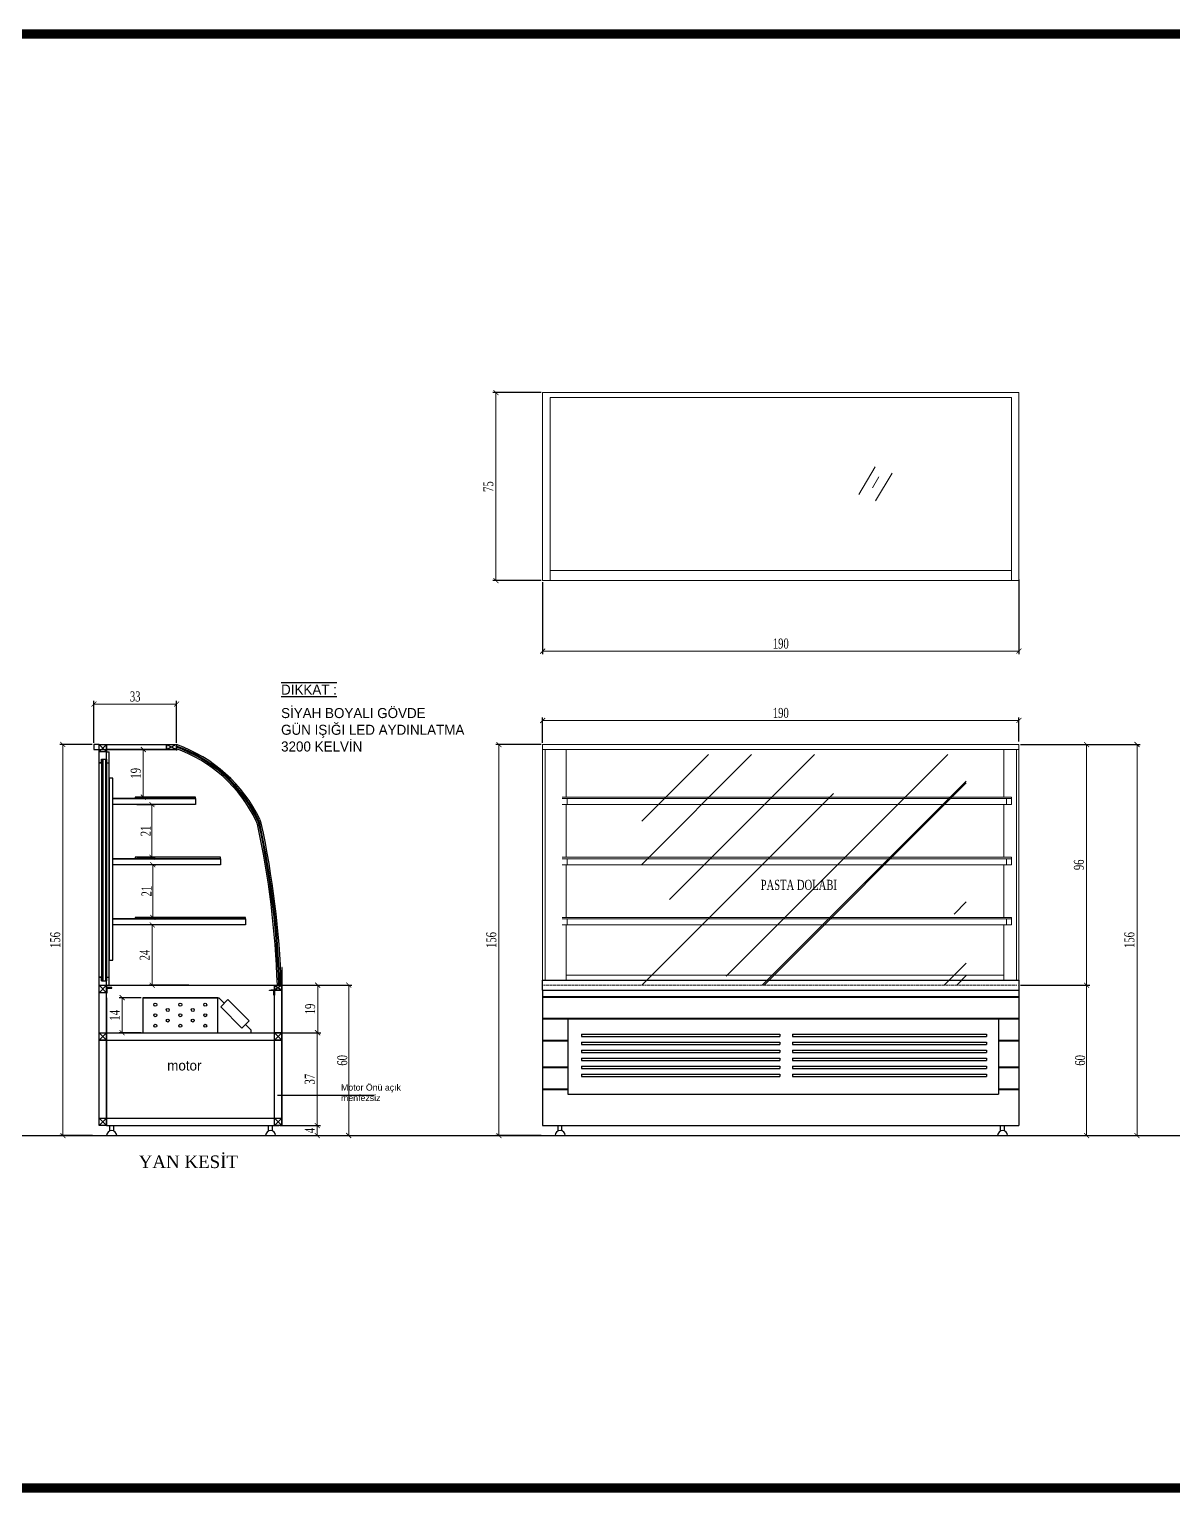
# Model space of a CAD drawing. Header units: millimetres. Extents: x 14735 to 40675, y 3704 to 9569.
# Drawn here: x 18077 to 18533, y 4612 to 5196 of the extents above; entities that cross this region are included whole.
import ezdxf

# ---------------------------------------------------------------- set-up
doc = ezdxf.new("R2010")
doc.units = ezdxf.units.MM
doc.linetypes.add('DOT', pattern=[6.35, 0, -6.35])
doc.layers.get('0').update_dxf_attribs({"lineweight": 25})
doc.layers.add('OLCULENEDIRME', color=210, linetype='Continuous')
doc.layers.add('PROFIL', color=7, linetype='Continuous')
for name, color, linetype, lineweight in [('t_ahsap', 34, 'Continuous', 25), ('t_cam', 132, 'Continuous', 20), ('t_makine', 177, 'Continuous', 18), ('t_mermer', 155, 'Continuous', 20), ('t_olcu', 252, 'Continuous', 20), ('t_tarama', 253, 'Continuous', 15), ('t_yazı', 7, 'Continuous', 25)]:
    doc.layers.add(name, color=color, linetype=linetype, lineweight=lineweight)
doc.styles.add('antet', font='arial.ttf')
doc.styles.add('DC_TEXTSTYLE4', font='times.ttf', dxfattribs={"height": 0.2})
doc.styles.add('NESLİ', font='GOTHIC.TTF', dxfattribs={"height": 7})
doc.styles.add('Ölçü50', font='georgia.ttf', dxfattribs={"width": 0.7})
doc.dimstyles.new('olcu10', dxfattribs={"dimtxt": 4, "dimasz": 2, "dimexe": 1.25, "dimexo": 0.625, "dimgap": 0.5, "dimtad": 1, "dimdec": 1, "dimzin": 9, "dimtxsty": 'Ölçü50', "dimblk": 'ARCHTICK', "dimcen": 2, "dimclrd": 256, "dimclre": 256, "dimclrt": 1, "dimazin": 2, "dimtfac": 1, "dimtdec": 1, "dimtix": 1, "dimtmove": 0, "dimatfit": 3, "dimldrblk": 'ARCHTICK', "dimfxl": 1, "dimlwd": -1, "dimarcsym": 0})

# ---------------------------------------------------------------- blocks, each defined once
blk = doc.blocks.new('_ArchTick')
at = {"color": 0, "linetype": 'ByBlock', "const_width": 0.15}
blk.add_lwpolyline([(-0.5, -0.5), (0.5, 0.5)], dxfattribs=at)
blk = doc.blocks.new('*D89')
at = {"layer": 'Defpoints', "color": 0, "transparency": 16777216}
for p in [(18281.79, 4910.45, 0), (18264.34, 4754.45), (18281.79, 4754.45, 0)]:
    blk.add_point(p, dxfattribs=at)
at = {"layer": 't_olcu', "lineweight": -2, "transparency": 16777216}
for p, q in [((18281.16, 4910.45), (18263.09, 4910.45)), ((18281.16, 4754.45), (18263.09, 4754.45))]:
    blk.add_line(p, q, dxfattribs=at)
at = {"layer": 't_olcu', "transparency": 16777216}
blk.add_line((18264.34, 4910.45), (18264.34, 4754.45), dxfattribs=at)
at = {"layer": 't_olcu', "transparency": 16777216, "xscale": 2, "yscale": 2, "zscale": 2}
for p, rotation in [((18264.34, 4910.45), 90), ((18264.34, 4754.45), 270)]:
    blk.add_blockref('_ArchTick', p, dxfattribs=dict(at, rotation=rotation))
at = {"layer": 't_olcu', "color": 1, "transparency": 16777216, "insert": (18261.31, 4832.45), "char_height": 4, "attachment_point": 5, "rotation": 90, "style": 'Ölçü50'}
blk.add_mtext('156', dxfattribs=at)
blk = doc.blocks.new('*D59')
at = {"layer": 'Defpoints', "color": 0, "transparency": 16777216}
for p in [(18471.79, 4814.45, 0), (18479.69, 4754.45, 0), (18498.77, 4754.45)]:
    blk.add_point(p, dxfattribs=at)
at = {"layer": 't_olcu', "lineweight": -2, "transparency": 16777216}
for p, q in [((18472.41, 4814.45), (18500.02, 4814.45)), ((18480.31, 4754.45), (18500.02, 4754.45))]:
    blk.add_line(p, q, dxfattribs=at)
at = {"layer": 't_olcu', "transparency": 16777216}
blk.add_line((18498.77, 4814.45), (18498.77, 4754.45), dxfattribs=at)
at = {"layer": 't_olcu', "transparency": 16777216, "xscale": 2, "yscale": 2, "zscale": 2}
for p, rotation in [((18498.77, 4814.45), 90), ((18498.77, 4754.45), 270)]:
    blk.add_blockref('_ArchTick', p, dxfattribs=dict(at, rotation=rotation))
at = {"layer": 't_olcu', "color": 1, "transparency": 16777216, "insert": (18496.2, 4784.45), "char_height": 4, "attachment_point": 5, "rotation": 90, "style": 'Ölçü50'}
blk.add_mtext('60', dxfattribs=at)
blk = doc.blocks.new('*D90')
at = {"layer": 'Defpoints', "color": 0, "transparency": 16777216}
for p in [(18471.79, 4910.45, 0), (18498.77, 4910.45), (18471.79, 4814.45, 0)]:
    blk.add_point(p, dxfattribs=at)
at = {"layer": 't_olcu', "lineweight": -2, "transparency": 16777216}
for p, q in [((18472.41, 4910.45), (18500.02, 4910.45)), ((18472.41, 4814.45), (18500.02, 4814.45))]:
    blk.add_line(p, q, dxfattribs=at)
at = {"layer": 't_olcu', "transparency": 16777216}
blk.add_line((18498.77, 4814.45), (18498.77, 4910.45), dxfattribs=at)
at = {"layer": 't_olcu', "transparency": 16777216, "xscale": 2, "yscale": 2, "zscale": 2}
for p, rotation in [((18498.77, 4910.45), 90), ((18498.77, 4814.45), 270)]:
    blk.add_blockref('_ArchTick', p, dxfattribs=dict(at, rotation=rotation))
at = {"layer": 't_olcu', "color": 1, "transparency": 16777216, "insert": (18495.73, 4862.45), "char_height": 4, "attachment_point": 5, "rotation": 90, "style": 'Ölçü50'}
blk.add_mtext('96', dxfattribs=at)
blk = doc.blocks.new('*D91')
at = {"layer": 'Defpoints', "color": 0, "transparency": 16777216}
for p in [(18492.35, 4910.45), (18491.83, 4754.45, 0), (18518.89, 4754.45)]:
    blk.add_point(p, dxfattribs=at)
at = {"layer": 't_olcu', "lineweight": -2, "transparency": 16777216}
for p, q in [((18492.98, 4910.45), (18520.14, 4910.45)), ((18492.46, 4754.45), (18520.14, 4754.45))]:
    blk.add_line(p, q, dxfattribs=at)
at = {"layer": 't_olcu', "transparency": 16777216}
blk.add_line((18518.89, 4910.45), (18518.89, 4754.45), dxfattribs=at)
at = {"layer": 't_olcu', "transparency": 16777216, "xscale": 2, "yscale": 2, "zscale": 2}
for p, rotation in [((18518.89, 4910.45), 90), ((18518.89, 4754.45), 270)]:
    blk.add_blockref('_ArchTick', p, dxfattribs=dict(at, rotation=rotation))
at = {"layer": 't_olcu', "color": 1, "transparency": 16777216, "insert": (18515.86, 4832.45), "char_height": 4, "attachment_point": 5, "rotation": 90, "style": 'Ölçü50'}
blk.add_mtext('156', dxfattribs=at)
blk = doc.blocks.new('*D60')
at = {"layer": 'Defpoints', "color": 0, "transparency": 16777216}
for p in [(18281.79, 4975.81, 0), (18471.79, 4976.88, 0), (18471.79, 4947.67)]:
    blk.add_point(p, dxfattribs=at)
at = {"layer": 't_olcu', "lineweight": -2, "transparency": 16777216}
for p, q in [((18281.79, 4975.18), (18281.79, 4946.42)), ((18471.79, 4976.25), (18471.79, 4946.42))]:
    blk.add_line(p, q, dxfattribs=at)
at = {"layer": 't_olcu', "transparency": 16777216}
blk.add_line((18281.79, 4947.67), (18471.79, 4947.67), dxfattribs=at)
at = {"layer": 't_olcu', "transparency": 16777216, "xscale": 2, "yscale": 2, "zscale": 2, "rotation": 180}
blk.add_blockref('_ArchTick', (18281.79, 4947.67), dxfattribs=at)
at = {"layer": 't_olcu', "transparency": 16777216, "xscale": 2, "yscale": 2, "zscale": 2}
blk.add_blockref('_ArchTick', (18471.79, 4947.67), dxfattribs=at)
at = {"layer": 't_olcu', "color": 1, "transparency": 16777216, "insert": (18376.79, 4950.68), "char_height": 4, "attachment_point": 5, "style": 'Ölçü50'}
blk.add_mtext('190', dxfattribs=at)
blk = doc.blocks.new('*D61')
at = {"layer": 'Defpoints', "color": 0, "transparency": 16777216}
for p in [(18263.12, 5050.81), (18281.79, 5050.81, 0), (18281.79, 4975.81, 0)]:
    blk.add_point(p, dxfattribs=at)
at = {"layer": 't_olcu', "lineweight": -2, "transparency": 16777216}
for p, q in [((18281.16, 5050.81), (18261.87, 5050.81)), ((18281.16, 4975.81), (18261.87, 4975.81))]:
    blk.add_line(p, q, dxfattribs=at)
at = {"layer": 't_olcu', "transparency": 16777216}
blk.add_line((18263.12, 4975.81), (18263.12, 5050.81), dxfattribs=at)
at = {"layer": 't_olcu', "transparency": 16777216, "xscale": 2, "yscale": 2, "zscale": 2}
for p, rotation in [((18263.12, 5050.81), 90), ((18263.12, 4975.81), 270)]:
    blk.add_blockref('_ArchTick', p, dxfattribs=dict(at, rotation=rotation))
at = {"layer": 't_olcu', "color": 1, "transparency": 16777216, "insert": (18260.11, 5013.31), "char_height": 4, "attachment_point": 5, "rotation": 90, "style": 'Ölçü50'}
blk.add_mtext('75', dxfattribs=at)
blk = doc.blocks.new('*D92')
at = {"layer": 'Defpoints', "color": 0, "transparency": 16777216}
for p in [(18135.76, 4926.56), (18102.76, 4910.45, 0), (18135.76, 4910.45, 0)]:
    blk.add_point(p, dxfattribs=at)
at = {"layer": 't_olcu', "lineweight": -2, "transparency": 16777216}
for p, q in [((18102.76, 4911.07), (18102.76, 4927.81)), ((18135.76, 4911.07), (18135.76, 4927.81))]:
    blk.add_line(p, q, dxfattribs=at)
at = {"layer": 't_olcu', "transparency": 16777216}
blk.add_line((18102.76, 4926.56), (18135.76, 4926.56), dxfattribs=at)
at = {"layer": 't_olcu', "transparency": 16777216, "xscale": 2, "yscale": 2, "zscale": 2, "rotation": 180}
blk.add_blockref('_ArchTick', (18102.76, 4926.56), dxfattribs=at)
at = {"layer": 't_olcu', "transparency": 16777216, "xscale": 2, "yscale": 2, "zscale": 2}
blk.add_blockref('_ArchTick', (18135.76, 4926.56), dxfattribs=at)
at = {"layer": 't_olcu', "color": 1, "transparency": 16777216, "insert": (18119.26, 4929.57), "char_height": 4, "attachment_point": 5, "style": 'Ölçü50'}
blk.add_mtext('33', dxfattribs=at)
blk = doc.blocks.new('*D93')
at = {"layer": 'Defpoints', "color": 0, "transparency": 16777216}
for p in [(18172.94, 4814.45, 0), (18192.04, 4814.45), (18172.94, 4795.45, 0)]:
    blk.add_point(p, dxfattribs=at)
at = {"layer": 't_olcu', "lineweight": -2, "transparency": 16777216}
for p, q in [((18173.57, 4814.45), (18193.29, 4814.45)), ((18173.57, 4795.45), (18193.29, 4795.45))]:
    blk.add_line(p, q, dxfattribs=at)
at = {"layer": 't_olcu', "transparency": 16777216}
blk.add_line((18192.04, 4795.45), (18192.04, 4814.45), dxfattribs=at)
at = {"layer": 't_olcu', "transparency": 16777216, "xscale": 2, "yscale": 2, "zscale": 2}
for p, rotation in [((18192.04, 4814.45), 90), ((18192.04, 4795.45), 270)]:
    blk.add_blockref('_ArchTick', p, dxfattribs=dict(at, rotation=rotation))
at = {"layer": 't_olcu', "color": 1, "transparency": 16777216, "insert": (18189.03, 4804.95), "char_height": 4, "attachment_point": 5, "rotation": 90, "style": 'Ölçü50'}
blk.add_mtext('19', dxfattribs=at)
blk = doc.blocks.new('*D94')
at = {"layer": 'Defpoints', "color": 0, "transparency": 16777216}
for p in [(18122.23, 4809.45, 0), (18114.05, 4795.45), (18122.23, 4795.45, 0)]:
    blk.add_point(p, dxfattribs=at)
at = {"layer": 't_olcu', "lineweight": -2, "transparency": 16777216}
for p, q in [((18121.6, 4809.45), (18112.8, 4809.45)), ((18121.6, 4795.45), (18112.8, 4795.45))]:
    blk.add_line(p, q, dxfattribs=at)
at = {"layer": 't_olcu', "transparency": 16777216}
blk.add_line((18114.05, 4809.45), (18114.05, 4795.45), dxfattribs=at)
at = {"layer": 't_olcu', "transparency": 16777216, "xscale": 2, "yscale": 2, "zscale": 2}
for p, rotation in [((18114.05, 4809.45), 90), ((18114.05, 4795.45), 270)]:
    blk.add_blockref('_ArchTick', p, dxfattribs=dict(at, rotation=rotation))
at = {"layer": 't_olcu', "color": 1, "transparency": 16777216, "insert": (18111.04, 4802.45), "char_height": 4, "attachment_point": 5, "rotation": 90, "style": 'Ölçü50'}
blk.add_mtext('14', dxfattribs=at)
blk = doc.blocks.new('*D96')
at = {"layer": 'Defpoints', "color": 0, "transparency": 16777216}
for p in [(18177.77, 4814.45, 0), (18177.77, 4754.45, 0), (18204.42, 4754.45)]:
    blk.add_point(p, dxfattribs=at)
at = {"layer": 't_olcu', "lineweight": -2, "transparency": 16777216}
for p, q in [((18178.39, 4814.45), (18205.67, 4814.45)), ((18178.39, 4754.45), (18205.67, 4754.45))]:
    blk.add_line(p, q, dxfattribs=at)
at = {"layer": 't_olcu', "transparency": 16777216}
blk.add_line((18204.42, 4814.45), (18204.42, 4754.45), dxfattribs=at)
at = {"layer": 't_olcu', "transparency": 16777216, "xscale": 2, "yscale": 2, "zscale": 2}
for p, rotation in [((18204.42, 4814.45), 90), ((18204.42, 4754.45), 270)]:
    blk.add_blockref('_ArchTick', p, dxfattribs=dict(at, rotation=rotation))
at = {"layer": 't_olcu', "color": 1, "transparency": 16777216, "insert": (18201.86, 4784.45), "char_height": 4, "attachment_point": 5, "rotation": 90, "style": 'Ölçü50'}
blk.add_mtext('60', dxfattribs=at)
blk = doc.blocks.new('*D97')
at = {"layer": 'Defpoints', "color": 0, "transparency": 16777216}
for p in [(18102.76, 4910.45, 0), (18090.38, 4754.45), (18102.86, 4754.45, 0)]:
    blk.add_point(p, dxfattribs=at)
at = {"layer": 't_olcu', "lineweight": -2, "transparency": 16777216}
for p, q in [((18102.14, 4910.45), (18089.13, 4910.45)), ((18102.24, 4754.45), (18089.13, 4754.45))]:
    blk.add_line(p, q, dxfattribs=at)
at = {"layer": 't_olcu', "transparency": 16777216}
blk.add_line((18090.38, 4910.45), (18090.38, 4754.45), dxfattribs=at)
at = {"layer": 't_olcu', "transparency": 16777216, "xscale": 2, "yscale": 2, "zscale": 2}
for p, rotation in [((18090.38, 4910.45), 90), ((18090.38, 4754.45), 270)]:
    blk.add_blockref('_ArchTick', p, dxfattribs=dict(at, rotation=rotation))
at = {"layer": 't_olcu', "color": 1, "transparency": 16777216, "insert": (18087.35, 4832.45), "char_height": 4, "attachment_point": 5, "rotation": 90, "style": 'Ölçü50'}
blk.add_mtext('156', dxfattribs=at)
blk = doc.blocks.new('*D98')
at = {"layer": 'Defpoints', "color": 0, "transparency": 16777216}
for p in [(18176.26, 4795.45, 0), (18176.27, 4758.45, 0), (18191.9, 4758.45)]:
    blk.add_point(p, dxfattribs=at)
at = {"layer": 't_olcu', "lineweight": -2, "transparency": 16777216}
for p, q in [((18176.89, 4795.45), (18193.15, 4795.45)), ((18176.9, 4758.45), (18193.15, 4758.45))]:
    blk.add_line(p, q, dxfattribs=at)
at = {"layer": 't_olcu', "transparency": 16777216}
blk.add_line((18191.9, 4795.45), (18191.9, 4758.45), dxfattribs=at)
at = {"layer": 't_olcu', "transparency": 16777216, "xscale": 2, "yscale": 2, "zscale": 2}
for p, rotation in [((18191.9, 4795.45), 90), ((18191.9, 4758.45), 270)]:
    blk.add_blockref('_ArchTick', p, dxfattribs=dict(at, rotation=rotation))
at = {"layer": 't_olcu', "color": 1, "transparency": 16777216, "insert": (18188.89, 4776.95), "char_height": 4, "attachment_point": 5, "rotation": 90, "style": 'Ölçü50'}
blk.add_mtext('37', dxfattribs=at)
blk = doc.blocks.new('*D69')
at = {"layer": 'Defpoints', "color": 0, "transparency": 16777216}
for p in [(18141.26, 4838.45, 0), (18126.04, 4814.45), (18141.26, 4814.45, 0)]:
    blk.add_point(p, dxfattribs=at)
at = {"layer": 't_olcu', "lineweight": -2, "transparency": 16777216}
for p, q in [((18140.64, 4838.45), (18124.79, 4838.45)), ((18140.64, 4814.45), (18124.79, 4814.45))]:
    blk.add_line(p, q, dxfattribs=at)
at = {"layer": 't_olcu', "transparency": 16777216}
blk.add_line((18126.04, 4838.45), (18126.04, 4814.45), dxfattribs=at)
at = {"layer": 't_olcu', "transparency": 16777216, "xscale": 2, "yscale": 2, "zscale": 2}
for p, rotation in [((18126.04, 4838.45), 90), ((18126.04, 4814.45), 270)]:
    blk.add_blockref('_ArchTick', p, dxfattribs=dict(at, rotation=rotation))
at = {"layer": 't_olcu', "color": 1, "transparency": 16777216, "insert": (18123.03, 4826.45), "char_height": 4, "attachment_point": 5, "rotation": 90, "style": 'Ölçü50'}
blk.add_mtext('24', dxfattribs=at)
blk = doc.blocks.new('*D70')
at = {"layer": 'Defpoints', "color": 0, "transparency": 16777216}
for p in [(18126.04, 4862.45, 0), (18126.26, 4862.45), (18126.04, 4841.45, 0)]:
    blk.add_point(p, dxfattribs=at)
at = {"layer": 't_olcu', "transparency": 16777216}
blk.add_line((18126.26, 4841.45), (18126.26, 4862.45), dxfattribs=at)
at = {"layer": 't_olcu', "lineweight": -2, "transparency": 16777216}
for p, q in [((18126.66, 4862.45), (18127.51, 4862.45)), ((18126.66, 4841.45), (18127.51, 4841.45))]:
    blk.add_line(p, q, dxfattribs=at)
at = {"layer": 't_olcu', "transparency": 16777216, "xscale": 2, "yscale": 2, "zscale": 2}
for p, rotation in [((18126.26, 4862.45), 90), ((18126.26, 4841.45), 270)]:
    blk.add_blockref('_ArchTick', p, dxfattribs=dict(at, rotation=rotation))
at = {"layer": 't_olcu', "color": 1, "transparency": 16777216, "insert": (18123.76, 4851.95), "char_height": 4, "attachment_point": 5, "rotation": 90, "style": 'Ölçü50'}
blk.add_mtext('21', dxfattribs=at)
blk = doc.blocks.new('*D99')
at = {"layer": 'Defpoints', "color": 0, "transparency": 16777216}
for p in [(18119.26, 4886.45, 0), (18125.92, 4886.45), (18119.26, 4865.45, 0)]:
    blk.add_point(p, dxfattribs=at)
at = {"layer": 't_olcu', "lineweight": -2, "transparency": 16777216}
for p, q in [((18119.89, 4886.45), (18127.17, 4886.45)), ((18119.89, 4865.45), (18127.17, 4865.45))]:
    blk.add_line(p, q, dxfattribs=at)
at = {"layer": 't_olcu', "transparency": 16777216}
blk.add_line((18125.92, 4865.45), (18125.92, 4886.45), dxfattribs=at)
at = {"layer": 't_olcu', "transparency": 16777216, "xscale": 2, "yscale": 2, "zscale": 2}
for p, rotation in [((18125.92, 4886.45), 90), ((18125.92, 4865.45), 270)]:
    blk.add_blockref('_ArchTick', p, dxfattribs=dict(at, rotation=rotation))
at = {"layer": 't_olcu', "color": 1, "transparency": 16777216, "insert": (18123.42, 4875.95), "char_height": 4, "attachment_point": 5, "rotation": 90, "style": 'Ölçü50'}
blk.add_mtext('21', dxfattribs=at)
blk = doc.blocks.new('*D100')
at = {"layer": 'Defpoints', "color": 0, "transparency": 16777216}
for p in [(18119.81, 4908.45, 0), (18122.48, 4908.45), (18119.26, 4889.45, 0)]:
    blk.add_point(p, dxfattribs=at)
at = {"layer": 't_olcu', "lineweight": -2, "transparency": 16777216}
for p, q in [((18120.44, 4908.45), (18123.73, 4908.45)), ((18119.89, 4889.45), (18123.73, 4889.45))]:
    blk.add_line(p, q, dxfattribs=at)
at = {"layer": 't_olcu', "transparency": 16777216}
blk.add_line((18122.48, 4889.45), (18122.48, 4908.45), dxfattribs=at)
at = {"layer": 't_olcu', "transparency": 16777216, "xscale": 2, "yscale": 2, "zscale": 2}
for p, rotation in [((18122.48, 4908.45), 90), ((18122.48, 4889.45), 270)]:
    blk.add_blockref('_ArchTick', p, dxfattribs=dict(at, rotation=rotation))
at = {"layer": 't_olcu', "color": 1, "transparency": 16777216, "insert": (18119.47, 4898.95), "char_height": 4, "attachment_point": 5, "rotation": 90, "style": 'Ölçü50'}
blk.add_mtext('19', dxfattribs=at)
blk = doc.blocks.new('*D101')
at = {"layer": 'Defpoints', "color": 0, "transparency": 16777216}
for p in [(18177.86, 4758.45, 0), (18177.86, 4754.45, 0), (18191.9, 4754.45)]:
    blk.add_point(p, dxfattribs=at)
at = {"layer": 't_olcu', "lineweight": -2, "transparency": 16777216}
for p, q in [((18178.49, 4758.45), (18193.15, 4758.45)), ((18178.49, 4754.45), (18193.15, 4754.45))]:
    blk.add_line(p, q, dxfattribs=at)
at = {"layer": 't_olcu', "transparency": 16777216}
blk.add_line((18191.9, 4758.45), (18191.9, 4754.45), dxfattribs=at)
at = {"layer": 't_olcu', "transparency": 16777216, "xscale": 2, "yscale": 2, "zscale": 2}
for p, rotation in [((18191.9, 4758.45), 90), ((18191.9, 4754.45), 270)]:
    blk.add_blockref('_ArchTick', p, dxfattribs=dict(at, rotation=rotation))
at = {"layer": 't_olcu', "color": 1, "transparency": 16777216, "insert": (18188.89, 4756.45), "char_height": 4, "attachment_point": 5, "rotation": 90, "style": 'Ölçü50'}
blk.add_mtext('4', dxfattribs=at)
blk = doc.blocks.new('*D71')
at = {"layer": 'Defpoints', "color": 0, "transparency": 16777216}
for p in [(18471.79, 4920), (18281.79, 4910.45, 0), (18471.79, 4911.07)]:
    blk.add_point(p, dxfattribs=at)
at = {"layer": 't_olcu', "lineweight": -2, "transparency": 16777216}
for p, q in [((18281.79, 4911.07), (18281.79, 4921.25)), ((18471.79, 4911.7), (18471.79, 4921.25))]:
    blk.add_line(p, q, dxfattribs=at)
at = {"layer": 't_olcu', "transparency": 16777216}
blk.add_line((18281.79, 4920), (18471.79, 4920), dxfattribs=at)
at = {"layer": 't_olcu', "transparency": 16777216, "xscale": 2, "yscale": 2, "zscale": 2, "rotation": 180}
blk.add_blockref('_ArchTick', (18281.79, 4920), dxfattribs=at)
at = {"layer": 't_olcu', "transparency": 16777216, "xscale": 2, "yscale": 2, "zscale": 2}
blk.add_blockref('_ArchTick', (18471.79, 4920), dxfattribs=at)
at = {"layer": 't_olcu', "color": 1, "transparency": 16777216, "insert": (18376.79, 4923.01), "char_height": 4, "attachment_point": 5, "style": 'Ölçü50'}
blk.add_mtext('190', dxfattribs=at)

msp = doc.modelspace()

# ---------------------------------------------------------------- hatches: boundary and pattern name
at = {"layer": 't_tarama'}
h = msp.add_hatch(dxfattribs=at)
h.set_pattern_fill('AR-RROOF', color=256, scale=2, angle=45)
h.set_pattern_definition([(45, (-11661.773, 6105.695), (43.10523, 114.94728), [762, -101.6, 254, -50.8]), (45, (-11631.96, 6171.43), (-83.69599, 11.85394), [152.4, -16.764, 304.8, -38.1]), (45, (-11674.345, 6154.19), (162.72224, 210.856414), [406.4, -71.12, 203.2, -50.8])])
h.paths.add_polyline_path([(18321.29, 4906.45), (18450.79, 4906.45), (18450.79, 4814.45), (18321.29, 4814.45)])

# ---------------------------------------------------------------- linework, layer by layer
for p, q in [((18102.76, 4910.45, 0), (18102.76, 4908.45, 0)), ((18104.86, 4910.45, 0), (18102.76, 4910.45, 0)), ((18131.76, 4910.45, 0), (18131.76, 4908.45, 0)), ((18102.76, 4908.45, 0), (18135.76, 4908.45, 0)), ((18135.76, 4908.71, 0), (18135.76, 4908.09, 0)), ((18143.26, 4888.85, 0), (18110.36, 4888.85, 0)), ((18153.26, 4864.85, 0), (18110.36, 4864.85, 0)), ((18110.36, 4840.85, 0), (18163.26, 4840.85, 0)), ((18163.26, 4840.85, 0), (18110.36, 4840.85, 0)), ((18104.86, 4811.45, 0), (18104.86, 4814.45, 0)), ((18104.86, 4814.45, 0), (18107.86, 4814.45, 0)), ((18107.86, 4814.45, 0), (18104.86, 4811.45, 0)), ((18104.86, 4814.45, 0), (18107.86, 4811.45, 0)), ((18107.86, 4811.45, 0), (18104.86, 4811.45, 0)), ((18107.86, 4814.45, 0), (18107.86, 4811.45, 0)), ((18107.86, 4761.45, 0), (18104.86, 4758.45, 0)), ((18104.86, 4761.45, 0), (18107.86, 4758.45, 0))]:
    msp.add_line(p, q)
at = {"color": 0}
msp.add_line((18136.76, 4910.1, 0), (18135.76, 4910.45, 0), dxfattribs=at)
at = {"color": 1}
for p, q in [((18105.86, 4904.61, 0), (18107.86, 4904.61, 0)), ((18105.86, 4903.11, 0), (18105.86, 4904.61, 0)), ((18105.86, 4904.61, 0), (18107.86, 4904.61, 0)), ((18106.36, 4904.61, 0), (18106.36, 4816.11, 0)), ((18107.36, 4904.61, 0), (18107.36, 4816.11, 0)), ((18107.86, 4907.45, 0), (18108.86, 4907.45, 0)), ((18107.86, 4904.61, 0), (18107.86, 4903.11, 0)), ((18104.86, 4903.11, 0), (18105.86, 4903.11, 0)), ((18105.86, 4903.11, 0), (18105.86, 4816.11, 0)), ((18107.86, 4903.11, 0), (18108.86, 4903.11, 0)), ((18107.86, 4903.11, 0), (18108.86, 4903.11, 0)), ((18104.86, 4817.61, 0), (18105.86, 4817.61, 0)), ((18105.86, 4817.61, 0), (18105.86, 4816.11, 0)), ((18105.86, 4816.11, 0), (18107.86, 4816.11, 0)), ((18105.86, 4816.11, 0), (18107.86, 4816.11, 0)), ((18107.86, 4817.61, 0), (18108.86, 4817.61, 0)), ((18107.86, 4817.61, 0), (18108.86, 4817.61, 0))]:
    msp.add_line(p, q, dxfattribs=at)
at = {"color": 1, "ltscale": 2}
msp.add_line((18108.86, 4814.45, 0), (18108.86, 4907.45, 0), dxfattribs=at)
at = {"color": 3}
for p, q in [((18107.86, 4903.11, 0), (18107.86, 4816.11, 0)), ((18107.86, 4816.11, 0), (18107.86, 4817.61, 0)), ((18175.95, 4770.63, 0), (18214.53, 4770.63, 0))]:
    msp.add_line(p, q, dxfattribs=at)
at = {"color": 5}
for p, q in [((18110.36, 4888.85, 0), (18143.26, 4888.85, 0)), ((18110.36, 4864.85, 0), (18153.26, 4864.85, 0)), ((18109.15, 4756.31, 0), (18109.15, 4758.45, 0)), ((18110.66, 4756.28, 0), (18110.66, 4758.45, 0)), ((18172.48, 4756.28, 0), (18172.48, 4758.45, 0)), ((18173.99, 4756.31, 0), (18173.99, 4758.45, 0)), ((18287.97, 4756.28, 0), (18287.97, 4758.45, 0)), ((18289.48, 4756.31, 0), (18289.48, 4758.45, 0)), ((18464.49, 4756.28, 0), (18464.49, 4758.45, 0)), ((18466, 4756.31, 0), (18466, 4758.45, 0))]:
    msp.add_line(p, q, dxfattribs=at)
at = {"color": 5, "ltscale": 2}
for p, q in [((18177.86, 4821.45, 0), (18177.76, 4821.45, 0)), ((18177.76, 4821.45, 0), (18177.76, 4814.45, 0)), ((18177.86, 4758.45, 0), (18177.86, 4821.45, 0)), ((18177.77, 4758.45, 0), (18177.86, 4758.45, 0))]:
    msp.add_line(p, q, dxfattribs=at)
at = {"ltscale": 2}
for p, q in [((18174.76, 4792.45, 0), (18174.76, 4814.45, 0)), ((18177.77, 4792.45, 0), (18177.76, 4814.45, 0))]:
    msp.add_line(p, q, dxfattribs=at)
at = {"color": 252, "const_width": 3.74}
msp.add_lwpolyline([(17822.54, 4613.86), (17822.54, 5193.86), (19058.01, 5193.86), (19058.01, 4613.86)], close=True, dxfattribs=at)
at = {"color": 1, "flags": 128}
for points in [[(18105.86, 4904.61), (18105.86, 4903.11), (18104.86, 4903.11)], [(18105.86, 4816.11), (18105.86, 4817.61), (18104.86, 4817.61)]]:
    msp.add_lwpolyline(points, dxfattribs=at)
at = {"color": 5, "flags": 128}
for points in [[(18110.36, 4896.96), (18108.86, 4896.96), (18108.86, 4844.02), (18108.86, 4824.39), (18110.36, 4824.39), (18110.36, 4896.96)], [(18108.06, 4811.45), (18108.06, 4813.25), (18109.86, 4813.25), (18109.86, 4813.45), (18107.86, 4813.45), (18107.86, 4811.45), (18108.06, 4811.45)], [(18174.56, 4810.45), (18174.56, 4812.25), (18172.76, 4812.25), (18172.76, 4812.45), (18174.76, 4812.45), (18174.76, 4810.45), (18174.56, 4810.45)], [(18122.23, 4795.45), (18152.23, 4795.45), (18152.23, 4809.45), (18122.23, 4809.45), (18122.23, 4795.45)]]:
    msp.add_lwpolyline(points, close=True, dxfattribs=at)
at = {"elevation": 0}
for points in [[(18110.36, 4888.85), (18143.26, 4888.85), (18143.26, 4886.45), (18110.36, 4886.45)], [(18110.36, 4864.85), (18153.26, 4864.85), (18153.26, 4862.45), (18110.36, 4862.45)], [(18110.36, 4840.85), (18163.26, 4840.85), (18163.26, 4838.45), (18110.36, 4838.45)]]:
    msp.add_lwpolyline(points, close=True, dxfattribs=at)
at = {"flags": 128}
for points in [[(18143.26, 4889.45), (18119.26, 4889.45), (18119.26, 4888.85), (18143.26, 4888.85), (18143.26, 4889.45)], [(18153.26, 4865.45), (18119.26, 4865.45), (18119.26, 4864.85), (18153.26, 4864.85), (18153.26, 4865.45)], [(18163.26, 4841.45), (18119.26, 4841.45), (18119.26, 4840.85), (18163.26, 4840.85), (18163.26, 4841.45)], [(18107.86, 4758.45), (18104.86, 4758.45), (18104.86, 4761.45), (18107.86, 4761.45), (18107.86, 4758.45)]]:
    msp.add_lwpolyline(points, close=True, dxfattribs=at)
at = {"color": 5, "ltscale": 2, "flags": 128}
msp.add_lwpolyline([(18109.86, 4813.45), (18107.86, 4813.45), (18107.86, 4814.45), (18174.76, 4814.45), (18174.76, 4812.45), (18173.76, 4812.45), (18173.76, 4812.65)], dxfattribs=at)
at = {"color": 5, "flags": 128}
for points in [[(18122.23, 4809.45), (18152.55, 4809.45), (18154.75, 4807.24)], [(18163.24, 4798.76), (18165.44, 4796.56), (18165.44, 4795.45)]]:
    msp.add_lwpolyline(points, dxfattribs=at)
at = {"color": 1, "flags": 128}
msp.add_lwpolyline([(18156.17, 4808.66), (18153.34, 4805.83), (18161.83, 4797.34), (18164.65, 4800.17), (18156.17, 4808.66)], close=True, dxfattribs=at)
at = {"color": 5}
for centre in [(18127.27, 4806.66, 0), (18132.25, 4804.55, 0), (18137.23, 4806.66, 0), (18142.21, 4804.55, 0), (18147.18, 4806.66, 0), (18127.27, 4802.45, 0), (18127.27, 4798.23, 0), (18132.25, 4800.34, 0), (18137.23, 4802.45, 0), (18137.23, 4798.23, 0), (18142.21, 4800.34, 0), (18147.18, 4802.45, 0), (18147.18, 4798.23, 0)]:
    msp.add_circle(centre, 0.6, dxfattribs=at)
at = {"color": 3}
for centre, radius, start, end in [((18116.34, 4855.36, 0), 57.38, 25.61705, 70.54019), ((18116.34, 4855.36, 0), 57.77, 25.61893, 70.54403), ((18116.34, 4855.36, 0), 58.35, 25.62169, 70.54968), ((18116.34, 4855.36, 0), 56.79, 25.61419, 70.53435), ((18159.95, 4876.22, 0), 9.03, 16.35848, 25.89457), ((18159.95, 4876.22, 0), 9.42, 16.35848, 25.89457), ((18159.95, 4876.22, 0), 10, 16.35848, 25.89457), ((18159.95, 4876.22, 0), 8.45, 16.35848, 25.89457), ((17814.64, 4802.42, 0), 361.53, 1.90652, 12.16485), ((17814.64, 4802.42, 0), 362.11, 1.90332, 12.1715), ((17814.64, 4802.42, 0), 362.5, 1.90119, 12.17593), ((17814.64, 4802.42, 0), 363.08, 1.898, 12.18255)]:
    msp.add_arc(centre, radius, start, end, dxfattribs=at)
at = {"color": 5}
for centre in [(18109.86, 4754.45, 0), (18173.27, 4754.45, 0), (18288.77, 4754.45, 0), (18465.29, 4754.45, 0)]:
    msp.add_arc(centre, 2, 0, 180, dxfattribs=at)
at = {"layer": 'OLCULENEDIRME'}
for p, q in [((17759.02, 4754.45, 0), (18865.2, 4754.45, 0)), ((17876.02, 4754.45, 0), (18491.83, 4754.45, 0))]:
    msp.add_line(p, q, dxfattribs=at)
at = {"layer": 'PROFIL'}
for p, q in [((18107.86, 4910.45, 0), (18104.86, 4907.45, 0)), ((18104.86, 4910.45, 0), (18107.86, 4907.45, 0)), ((18104.86, 4758.45, 0), (18104.86, 4910.45, 0)), ((18104.86, 4758.45, 0), (18104.86, 4910.45, 0)), ((18107.86, 4908.45, 0), (18107.86, 4910.45, 0)), ((18107.86, 4910.45, 0), (18131.76, 4910.45, 0)), ((18107.86, 4814.45, 0), (18107.86, 4910.45, 0)), ((18135.76, 4910.45, 0), (18131.76, 4908.45, 0)), ((18131.76, 4910.45, 0), (18135.76, 4908.45, 0)), ((18131.76, 4908.45, 0), (18107.86, 4908.45, 0)), ((18107.86, 4758.45, 0), (18107.86, 4814.45, 0)), ((18177.76, 4814.45, 0), (18174.76, 4812.45, 0)), ((18174.76, 4814.45, 0), (18177.76, 4812.45, 0)), ((18107.86, 4809.45, 0), (18107.86, 4758.45, 0)), ((18107.86, 4795.45, 0), (18104.86, 4792.45, 0)), ((18104.86, 4795.45, 0), (18107.86, 4792.45, 0)), ((18104.86, 4795.45, 0), (18177.76, 4795.45, 0)), ((18177.76, 4795.45, 0), (18174.76, 4792.45, 0)), ((18174.76, 4795.45, 0), (18177.76, 4792.45, 0)), ((18104.86, 4792.45, 0), (18177.76, 4792.45, 0)), ((18174.77, 4758.45, 0), (18174.77, 4792.45, 0)), ((18177.77, 4758.45, 0), (18177.77, 4792.45, 0)), ((18177.77, 4758.45, 0), (18177.77, 4792.45, 0)), ((18104.86, 4761.45, 0), (18177.77, 4761.45, 0)), ((18107.86, 4758.45, 0), (18176.57, 4758.45, 0)), ((18177.77, 4761.45, 0), (18174.77, 4758.45, 0)), ((18174.77, 4761.45, 0), (18177.77, 4758.45, 0))]:
    msp.add_line(p, q, dxfattribs=at)
at = {"layer": 'PROFIL', "flags": 128}
for points in [[(18107.86, 4907.45), (18104.86, 4907.45), (18104.86, 4910.45), (18107.86, 4910.45), (18107.86, 4907.45)], [(18135.76, 4908.45), (18131.76, 4908.45), (18131.76, 4910.45), (18135.76, 4910.45), (18135.76, 4908.45)], [(18177.76, 4812.45), (18174.76, 4812.45), (18174.76, 4814.45), (18177.76, 4814.45), (18177.76, 4812.45)], [(18174.76, 4812.45), (18177.76, 4812.45), (18177.76, 4795.45), (18174.76, 4795.45), (18174.76, 4812.45)], [(18107.86, 4792.45), (18104.86, 4792.45), (18104.86, 4795.45), (18107.86, 4795.45), (18107.86, 4792.45)], [(18177.76, 4792.45), (18174.76, 4792.45), (18174.76, 4795.45), (18177.76, 4795.45), (18177.76, 4792.45)], [(18177.77, 4758.45), (18174.77, 4758.45), (18174.77, 4761.45), (18177.77, 4761.45), (18177.77, 4758.45)]]:
    msp.add_lwpolyline(points, close=True, dxfattribs=at)
at = {"layer": 't_ahsap'}
for p, q in [((18281.79, 4812.45, 0), (18281.79, 4758.45, 0)), ((18471.79, 4812.45, 0), (18471.79, 4758.45, 0)), ((18281.79, 4809.95, 0), (18471.79, 4809.95, 0)), ((18281.79, 4809.65, 0), (18471.79, 4809.65, 0)), ((18281.79, 4801.25, 0), (18471.79, 4801.25, 0)), ((18281.79, 4800.95, 0), (18471.79, 4800.95, 0)), ((18291.79, 4800.95, 0), (18463.69, 4800.95, 0)), ((18291.79, 4800.95, 0), (18291.79, 4770.95, 0)), ((18463.69, 4800.95, 0), (18463.69, 4770.95, 0)), ((18463.69, 4800.95, 0), (18471.79, 4800.95, 0)), ((18281.79, 4792.55, 0), (18291.79, 4792.55, 0)), ((18297.23, 4794.95, 0), (18376.45, 4794.95, 0)), ((18297.23, 4794.95, 0), (18297.23, 4793.95, 0)), ((18297.23, 4793.95, 0), (18376.45, 4793.95, 0)), ((18376.45, 4794.95, 0), (18376.45, 4793.95, 0)), ((18381.45, 4794.95, 0), (18458.79, 4794.95, 0)), ((18381.45, 4794.95, 0), (18381.45, 4793.95, 0)), ((18381.45, 4793.95, 0), (18458.79, 4793.95, 0)), ((18458.79, 4794.95, 0), (18458.79, 4793.95, 0)), ((18463.69, 4792.55, 0), (18471.79, 4792.55, 0)), ((18281.79, 4792.25, 0), (18291.79, 4792.25, 0)), ((18297.23, 4791.75, 0), (18376.45, 4791.75, 0)), ((18297.23, 4791.75, 0), (18297.23, 4790.75, 0)), ((18297.23, 4790.75, 0), (18376.45, 4790.75, 0)), ((18297.23, 4788.55, 0), (18297.23, 4787.55, 0)), ((18297.23, 4788.55, 0), (18376.45, 4788.55, 0)), ((18297.23, 4787.55, 0), (18376.45, 4787.55, 0)), ((18376.45, 4791.75, 0), (18376.45, 4790.75, 0)), ((18376.45, 4788.55, 0), (18376.45, 4787.55, 0)), ((18381.45, 4791.75, 0), (18458.79, 4791.75, 0)), ((18381.45, 4791.75, 0), (18381.45, 4790.75, 0)), ((18381.45, 4790.75, 0), (18458.79, 4790.75, 0)), ((18381.45, 4788.55, 0), (18381.45, 4787.55, 0)), ((18381.45, 4788.55, 0), (18458.79, 4788.55, 0)), ((18381.45, 4787.55, 0), (18458.79, 4787.55, 0)), ((18458.79, 4791.75, 0), (18458.79, 4790.75, 0)), ((18458.79, 4788.55, 0), (18458.79, 4787.55, 0)), ((18463.69, 4792.25, 0), (18471.79, 4792.25, 0)), ((18281.79, 4781.85, 0), (18291.79, 4781.85, 0)), ((18281.79, 4781.55, 0), (18291.79, 4781.55, 0)), ((18297.23, 4785.35, 0), (18297.23, 4784.35, 0)), ((18297.23, 4785.35, 0), (18376.45, 4785.35, 0)), ((18297.23, 4784.35, 0), (18376.45, 4784.35, 0)), ((18297.23, 4782.15, 0), (18297.23, 4781.15, 0)), ((18297.23, 4782.15, 0), (18376.45, 4782.15, 0)), ((18297.23, 4781.15, 0), (18376.45, 4781.15, 0)), ((18376.45, 4785.35, 0), (18376.45, 4784.35, 0)), ((18376.45, 4782.15, 0), (18376.45, 4781.15, 0)), ((18381.45, 4785.35, 0), (18381.45, 4784.35, 0)), ((18381.45, 4785.35, 0), (18458.79, 4785.35, 0)), ((18381.45, 4784.35, 0), (18458.79, 4784.35, 0)), ((18381.45, 4782.15, 0), (18381.45, 4781.15, 0)), ((18381.45, 4782.15, 0), (18458.79, 4782.15, 0)), ((18381.45, 4781.15, 0), (18458.79, 4781.15, 0)), ((18458.79, 4785.35, 0), (18458.79, 4784.35, 0)), ((18458.79, 4782.15, 0), (18458.79, 4781.15, 0)), ((18463.69, 4781.85, 0), (18471.79, 4781.85, 0)), ((18463.69, 4781.55, 0), (18471.79, 4781.55, 0)), ((18297.23, 4778.95, 0), (18297.23, 4777.95, 0)), ((18297.23, 4778.95, 0), (18376.45, 4778.95, 0)), ((18297.23, 4777.95, 0), (18376.45, 4777.95, 0)), ((18376.45, 4778.95, 0), (18376.45, 4777.95, 0)), ((18381.45, 4778.95, 0), (18381.45, 4777.95, 0)), ((18381.45, 4778.95, 0), (18458.79, 4778.95, 0)), ((18381.45, 4777.95, 0), (18458.79, 4777.95, 0)), ((18458.79, 4778.95, 0), (18458.79, 4777.95, 0)), ((18281.79, 4773.15, 0), (18291.79, 4773.15, 0)), ((18281.79, 4772.85, 0), (18291.79, 4772.85, 0)), ((18291.79, 4770.95, 0), (18463.69, 4770.95, 0)), ((18463.69, 4773.15, 0), (18471.79, 4773.15, 0)), ((18463.69, 4772.85, 0), (18471.79, 4772.85, 0)), ((18281.79, 4758.45, 0), (18471.79, 4758.45, 0))]:
    msp.add_line(p, q, dxfattribs=at)
at = {"layer": 't_cam'}
for p, q in [((18281.79, 4910.45, 0), (18285.11, 4910.45, 0)), ((18281.79, 4910.45, 0), (18281.79, 4816.45, 0)), ((18285.11, 4910.45, 0), (18471.79, 4910.45, 0)), ((18471.79, 4910.45, 0), (18471.79, 4816.45, 0)), ((18281.79, 4908.45, 0), (18285.11, 4908.45, 0)), ((18282.79, 4816.45, 0), (18282.79, 4908.45, 0)), ((18285.11, 4908.45, 0), (18471.79, 4908.45, 0)), ((18291.11, 4889.45, 0), (18291.11, 4908.45, 0)), ((18465.79, 4889.45, 0), (18465.79, 4908.45, 0)), ((18470.79, 4816.45, 0), (18470.79, 4908.45, 0)), ((18289.61, 4889.45, 0), (18468.79, 4889.45, 0)), ((18289.61, 4888.85, 0), (18468.79, 4888.85, 0)), ((18289.61, 4886.45, 0), (18468.79, 4886.45, 0)), ((18289.61, 4886.45, 0), (18468.79, 4886.45, 0)), ((18291.11, 4865.45, 0), (18291.11, 4886.45, 0)), ((18291.61, 4886.45, 0), (18291.61, 4888.85, 0)), ((18465.79, 4865.45, 0), (18465.79, 4886.45, 0)), ((18466.79, 4886.45, 0), (18466.79, 4888.85, 0)), ((18468.79, 4886.45, 0), (18468.79, 4889.45, 0)), ((18289.61, 4865.45, 0), (18468.79, 4865.45, 0)), ((18289.61, 4864.85, 0), (18468.79, 4864.85, 0)), ((18291.61, 4862.45, 0), (18291.61, 4864.85, 0)), ((18466.79, 4862.45, 0), (18466.79, 4864.85, 0)), ((18468.79, 4862.45, 0), (18468.79, 4865.45, 0)), ((18289.61, 4862.45, 0), (18468.79, 4862.45, 0)), ((18289.61, 4862.45, 0), (18468.79, 4862.45, 0)), ((18291.11, 4841.45, 0), (18291.11, 4862.45, 0)), ((18291.11, 4841.45, 0), (18291.11, 4862.45, 0)), ((18465.79, 4841.45, 0), (18465.79, 4862.45, 0)), ((18465.79, 4841.45, 0), (18465.79, 4862.45, 0)), ((18289.61, 4841.45, 0), (18468.79, 4841.45, 0)), ((18289.61, 4840.85, 0), (18468.79, 4840.85, 0)), ((18291.61, 4838.45, 0), (18291.61, 4840.85, 0)), ((18466.79, 4838.45, 0), (18466.79, 4840.85, 0)), ((18468.79, 4838.45, 0), (18468.79, 4841.45, 0)), ((18289.61, 4838.45, 0), (18468.79, 4838.45, 0)), ((18289.61, 4838.45, 0), (18468.79, 4838.45, 0)), ((18291.11, 4818.45, 0), (18291.11, 4838.45, 0)), ((18291.11, 4816.45, 0), (18291.11, 4838.45, 0)), ((18465.79, 4818.45, 0), (18465.79, 4838.7, 0)), ((18465.79, 4816.45, 0), (18465.79, 4838.45, 0)), ((18291.11, 4818.45, 0), (18465.79, 4818.45, 0))]:
    msp.add_line(p, q, dxfattribs=at)
at = {"layer": 't_makine', "ltscale": 50, "extrusion": (-1.17078e-07, 5.37294e-08, 1)}
for p, q in [((18471.79, 5050.81, 0), (18281.79, 5050.81, 0)), ((18281.79, 5050.81, 0), (18281.79, 4975.81, 0)), ((18471.79, 4975.81, 0), (18471.79, 5050.81, 0)), ((18281.79, 5048.81, 0), (18281.79, 4975.81, 0)), ((18468.79, 5048.81, 0), (18284.79, 5048.81, 0)), ((18284.79, 5048.81, 0), (18284.79, 4975.81, 0)), ((18284.79, 5048.81, 0), (18284.79, 4975.81, 0)), ((18468.79, 4975.81, 0), (18468.79, 5048.81, 0)), ((18284.79, 4979.81, 0), (18468.79, 4979.81, 0)), ((18281.79, 4975.81, 0), (18471.79, 4975.81, 0))]:
    msp.add_line(p, q, dxfattribs=at)
at = {"layer": 't_mermer', "lineweight": 25}
for p, q in [((18281.79, 4816.45, 0), (18471.79, 4816.45, 0)), ((18281.79, 4812.45, 0), (18281.79, 4816.45, 0)), ((18471.79, 4816.45, 0), (18471.79, 4812.45, 0)), ((18281.79, 4812.45, 0), (18471.79, 4812.45, 0))]:
    msp.add_line(p, q, dxfattribs=at)
at = {"layer": 't_tarama', "extrusion": (-1.17078e-07, 5.37294e-08, 1)}
for p, q in [((18407.89, 5010.18, -69.78), (18414.49, 5021.16, -69.78)), ((18415.86, 5017.24, -69.78), (18413.33, 5012.77, -69.78)), ((18414.61, 5007.64, -69.78), (18421.21, 5018.62, -69.78))]:
    msp.add_line(p, q, dxfattribs=at)
at = {"layer": 't_tarama', "linetype": 'DOT', "ltscale": 0.1}
msp.add_line((18281.79, 4814.45, 0), (18471.79, 4814.45, 0), dxfattribs=at)

# ---------------------------------------------------------------- texts
at = {"style": 'DC_TEXTSTYLE4'}
msp.add_text('YAN KESİT ', height=5, dxfattribs=at).set_placement((18120.62, 4741.5, 0))
at = {"char_height": 4, "attachment_point": 1, "style": 'NESLİ'}
for s, width, insert in [('{\\L\\ODİKKAT :}', 89.1718, (18177.44, 4934.34, 0)), ('SİYAH BOYALI GÖVDE\\PGÜN IŞIĞI LED AYDINLATMA \\P3200 KELVİN', 89.1718, (18177.44, 4924.98, 0)), ('motor', 24.0321, (18132.01, 4784.4, 0))]:
    msp.add_mtext_dynamic_manual_height_columns(s, width=width, gutter_width=20, heights=[0], dxfattribs=dict(at, insert=insert))
at = {"color": 3, "insert": (18201.37, 4774.9, 0), "char_height": 2.5, "attachment_point": 1, "style": 'antet'}
msp.add_mtext_dynamic_manual_height_columns('Motor Önü açık menfezsiz', width=30.0185, gutter_width=12.5, heights=[0], dxfattribs=at)
at = {"layer": 't_yazı', "insert": (18368.75, 4856.46, 0), "char_height": 4, "width": 58.0682, "attachment_point": 1, "style": 'Ölçü50'}
msp.add_mtext('PASTA DOLABI', dxfattribs=at)

# ---------------------------------------------------------------- dimensions: what is measured, and where the dimension line sits
at = {"layer": 't_olcu'}
for base, p1, p2, picture, middle in [((18263.12, 5050.81, 0), (18281.79, 4975.81, 0), (18281.79, 5050.81, 0), '*D61', (18260.11, 5013.31, 0)), ((18090.38, 4754.45), (18102.76, 4910.45, 0), (18102.86, 4754.45, 0), '*D97', (18087.35, 4832.45)), ((18122.48, 4908.45), (18119.26, 4889.45, 0), (18119.81, 4908.45, 0), '*D100', (18119.47, 4898.95)), ((18264.34, 4754.45, 0), (18281.79, 4910.45, 0), (18281.79, 4754.45, 0), '*D89', (18261.31, 4832.45, 0)), ((18498.77, 4910.45, 0), (18471.79, 4814.45, 0), (18471.79, 4910.45, 0), '*D90', (18495.73, 4862.45, 0)), ((18518.89, 4754.45, 0), (18492.35, 4910.45, 0), (18491.83, 4754.45, 0), '*D91', (18515.86, 4832.45, 0)), ((18125.92, 4886.45), (18119.26, 4865.45, 0), (18119.26, 4886.45, 0), '*D99', (18123.42, 4875.95)), ((18126.26, 4862.45), (18126.04, 4841.45, 0), (18126.04, 4862.45, 0), '*D70', (18123.76, 4851.95)), ((18126.04, 4814.45), (18141.26, 4838.45, 0), (18141.26, 4814.45, 0), '*D69', (18123.03, 4826.45)), ((18192.04, 4814.45), (18172.94, 4795.45, 0), (18172.94, 4814.45, 0), '*D93', (18189.03, 4804.95)), ((18204.42, 4754.45), (18177.76, 4814.45, 0), (18177.76, 4754.45, 0), '*D96', (18201.86, 4784.45)), ((18498.77, 4754.45, 0), (18471.79, 4814.45, 0), (18479.69, 4754.45, 0), '*D59', (18496.2, 4784.45, 0)), ((18191.9, 4758.45), (18176.26, 4795.45, 0), (18176.27, 4758.45, 0), '*D98', (18188.89, 4776.95)), ((18191.9, 4754.45), (18177.86, 4758.45, 0), (18177.86, 4754.45, 0), '*D101', (18188.89, 4756.45))]:
    dim = msp.add_linear_dim(base=base, p1=p1, p2=p2, angle=90, dimstyle='olcu10', dxfattribs=at)
    dim.commit()
    dim.dimension.update_dxf_attribs({"geometry": picture, "text_midpoint": middle})
for base, p1, p2, picture, middle in [((18471.79, 4947.67), (18281.79, 4975.81, 0), (18471.79, 4976.88, 0), '*D60', (18376.79, 4950.68)), ((18135.76, 4926.56), (18102.76, 4910.45, 0), (18135.76, 4910.45, 0), '*D92', (18119.26, 4929.57)), ((18471.79, 4920), (18281.79, 4910.45, 0), (18471.79, 4911.07), '*D71', (18376.79, 4923.01))]:
    dim = msp.add_linear_dim(base=base, p1=p1, p2=p2, dimstyle='olcu10', dxfattribs=at)
    dim.commit()
    dim.dimension.update_dxf_attribs({"geometry": picture, "text_midpoint": middle})
dim = msp.add_linear_dim(base=(18114.05, 4795.45), p1=(18122.23, 4809.45, 0), p2=(18122.23, 4795.45, 0), angle=90, dimstyle='olcu10', dxfattribs=at)
dim.commit()
dim.dimension.update_dxf_attribs({"geometry": '*D94', "text_midpoint": (18114.05, 4802.45), "dimtype": 160})

doc.saveas('drawing.dxf')
